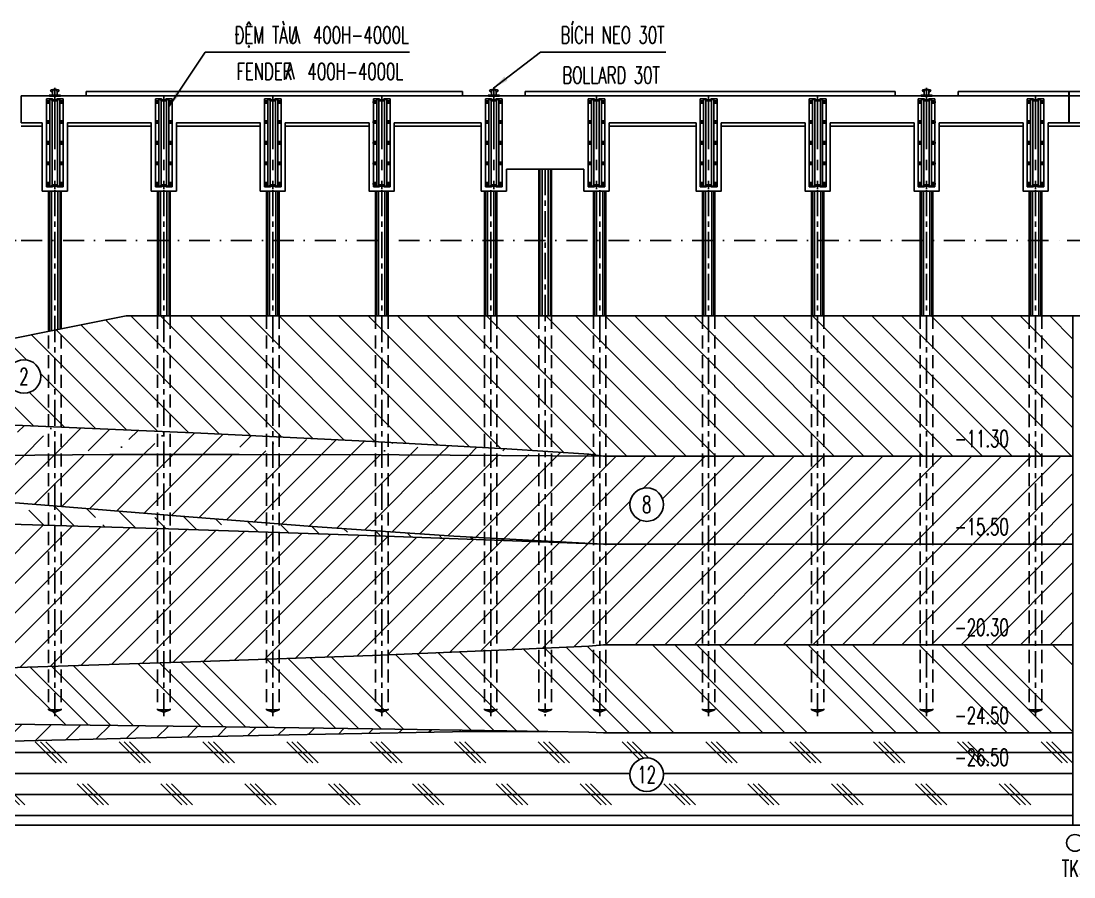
# Model space of a CAD drawing. Extents: x 109700 to 132561, y 54597 to 58712.
# Drawn here: x 116282 to 121306, y 54606 to 58689 of the extents above; entities that cross this region are included whole.
import ezdxf
from ezdxf.enums import TextEntityAlignment as Align

# ---------------------------------------------------------------- set-up
doc = ezdxf.new("R2010")
doc.units = 0
doc.header["$LTSCALE"] = 10
doc.header["$MEASUREMENT"] = 0
for name, pattern in [('CENTER', [2, 1.25, -0.25, 0.25, -0.25]), ('DASHDOT', [1, 0.5, -0.25, 0, -0.25]), ('HIDDEN', [0.375, 0.25, -0.125])]:
    doc.linetypes.add(name, pattern=pattern)
doc.layers.get('0').update_dxf_attribs({"color": 6, "linetype": 'CONTINUOUS'})
for name, color, linetype in [('BORDER', 6, 'CONTINUOUS'), ('Da', 9, 'CONTINUOUS'), ('Dem tau', 45, 'CONTINUOUS'), ('Dia chat', 8, 'CONTINUOUS'), ('Hatch', 8, 'CONTINUOUS'), ('Hatch coc', 7, 'CONTINUOUS'), ('Kich thuoc', 2, 'CONTINUOUS'), ('Lop dat', 171, 'CONTINUOUS'), ('Net tim', 6, 'CONTINUOUS'), ('Text', 4, 'CONTINUOUS'), ('Tim', 8, 'CENTER')]:
    doc.layers.add(name, color=color, linetype=linetype)
doc.styles.add('Chu thuong', font='vnsimple.shx', dxfattribs={"width": 0.75})
doc.styles.add('Kichthuoc', font='romans.shx', dxfattribs={"width": 0.6})
doc.styles.get("Standard").update_dxf_attribs({"font": 'vnsimpleh.shx', "width": 0.7})
doc.linetypes.add('DAT_LINE', pattern='A,0.2,[2,g.shx,S=0.017,R=0,X=-0.017,Y=0],0.22', length=0.42)
doc.dimstyles.new('Le 500', dxfattribs={"dimscale": 500, "dimtxt": 0.2, "dimasz": 0.15, "dimexe": 0.1, "dimexo": 0.2, "dimgap": 0.1, "dimtad": 1, "dimdec": 0, "dimzin": 0, "dimdsep": 46, "dimtxsty": 'Kichthuoc', "dimblk": 'ARCHTICK', "dimcen": 0, "dimdle": 0.1, "dimclrd": 2, "dimclre": 2, "dimclrt": 256, "dimadec": 0, "dimazin": 0, "dimtfac": 1, "dimtdec": 0, "dimtix": 1, "dimtmove": 2, "dimatfit": 3, "dimfxl": 1, "dimtolj": 1, "dimtzin": 0, "dimarcsym": 0})

# ---------------------------------------------------------------- blocks, each defined once
blk = doc.blocks.new('Lamda 400H-3500L (mdung)')
at = {"layer": 'Dem tau'}
for p, q in [((0, 405), (0, -15)), ((27, 405), (0, 405)), ((16, 405), (16, -15)), ((16, 405), (24.5, 399.9)), ((27, 405), (37.7, 399.5)), ((53, 405), (42.3, 399.5)), ((80, 405), (53, 405)), ((64, 405), (55.5, 399.9)), ((64, 405), (64, -15)), ((80, -15), (80, 405)), ((27, 396), (27, -6)), ((53, 395), (27, 395)), ((53, 396), (53, -6)), ((0, -15), (27, -15)), ((27, -15), (0, -15)), ((16, -15), (24.5, -9.9)), ((53, -5), (27, -5)), ((27, -15), (37.7, -9.5)), ((53, -15), (42.3, -9.5)), ((80, -15), (53, -15)), ((53, -15), (80, -15)), ((64, -15), (55.5, -9.9))]:
    blk.add_line(p, q, dxfattribs=at)
for points in [[(12, 384), (12, 396), (0, 396), (0, 384)], [(68, 384), (68, 396), (80, 396), (80, 384)], [(12, 288.5), (12, 300.5), (0, 300.5), (0, 288.5)], [(68, 288.5), (68, 300.5), (80, 300.5), (80, 288.5)], [(12, 189), (12, 201), (0, 201), (0, 189)], [(68, 189), (68, 201), (80, 201), (80, 189)], [(12, 91.2), (12, 103.2), (0, 103.2), (0, 91.2)], [(68, 91.2), (68, 103.2), (80, 103.2), (80, 91.2)], [(12, -6), (12, 6), (0, 6), (0, -6)], [(68, -6), (68, 6), (80, 6), (80, -6)]]:
    blk.add_lwpolyline(points, close=True, dxfattribs=at)
for centre, radius, start, end in [((22.9, 396.1), 4.05, 358.0764, 68.0888), ((40, 404), 5, 242.8611, 297.1389), ((57.1, 396.1), 4.05, 111.9112, 181.9236), ((22.9, -6.1), 4.05, 291.9112, 1.9236), ((40, -14), 5, 62.8611, 117.1389), ((57.1, -6.1), 4.05, 178.0764, 248.0888)]:
    blk.add_arc(centre, radius, start, end, dxfattribs=at)
at = {"layer": 'Dem tau', "extrusion": (0, 0, -1)}
for centre in [(8, 390), (8, 294.5), (8, 195), (8, 97.2), (8, 0)]:
    blk.add_ellipse(centre, major_axis=(0, 4.2), ratio=0.5, dxfattribs=at)
at = {"layer": 'Dem tau'}
for centre in [(72, 390), (72, 294.5), (72, 195), (72, 97.2), (72, 0)]:
    blk.add_ellipse(centre, major_axis=(0, 4.2), ratio=0.5, dxfattribs=at)
at = {"layer": 'Tim', "ltscale": 20}
blk.add_line((40, 414.5), (40, -25.5), dxfattribs=at)
at = {"layer": 'Tim', "ltscale": 5}
for p, q in [((14.2, 390), (-3.3, 390)), ((8, 381.6), (8, 399.3)), ((65.8, 390), (83.3, 390)), ((72, 381.6), (72, 399.3)), ((8, 286.1), (8, 303.8)), ((72, 286.1), (72, 303.8)), ((14.2, 294.5), (-3.3, 294.5)), ((65.8, 294.5), (83.3, 294.5)), ((8, 186.6), (8, 204.3)), ((72, 186.6), (72, 204.3)), ((14.2, 195), (-3.3, 195)), ((65.8, 195), (83.3, 195)), ((8, 88.8), (8, 106.5)), ((72, 88.8), (72, 106.5)), ((14.2, 97.2), (-3.3, 97.2)), ((65.8, 97.2), (83.3, 97.2)), ((8, -8.4), (8, 9.3)), ((72, -8.4), (72, 9.3)), ((14.2, 0), (-3.3, 0)), ((65.8, 0), (83.3, 0))]:
    blk.add_line(p, q, dxfattribs=at)
blk = doc.blocks.new('_ArchTick')
at = {"color": 0, "linetype": 'ByBlock', "const_width": 0.15}
blk.add_lwpolyline([(-0.5, -0.5), (0.5, 0.5)], dxfattribs=at)
blk = doc.blocks.new('Md bich neo 200T')
at = {"layer": 'Net tim'}
blk.add_lwpolyline([(-52, 0), (-55, 6, -0.414214), (-50, 11), (50, 11, -0.414214), (55, 6), (52, 0)], format="xyb", close=True, dxfattribs=at)
for points in [[(-22, 25, 0.085878), (-24, 41, 0.317057), (-31, 46), (-32, 46, -0.869214), (-34, 62, -0.140625), (34, 62, -0.869214), (32, 46), (31, 46, 0.317057), (24, 41, 0.085878), (22, 25)], [(30, 11, -0.414214), (22, 19), (22, 45, 1), (-22, 45), (-22, 19, -0.414214), (-30, 11)]]:
    blk.add_lwpolyline(points, format="xyb", dxfattribs=at)
at = {"layer": 'Tim', "ltscale": 25}
blk.add_line((0, 0), (0, 82), dxfattribs=at)
blk = doc.blocks.new('A$C4AE13D6C')
at = {"layer": 'Net tim', "xscale": 0.5, "yscale": 0.5, "zscale": 0.5}
blk.add_blockref('Md bich neo 200T', (0, -2.75), dxfattribs=at)

msp = doc.modelspace()

# ---------------------------------------------------------------- hatches: boundary and pattern name
at = {"layer": 'Dia chat'}
h = msp.add_hatch(dxfattribs=at)
h.set_pattern_fill('ANSI31', color=256, scale=800, angle=90, style=0)
h.paths.add_polyline_path([(116216.4, 56993.6, -1), (116376.4, 56993.6, -1)], flags=16)
h.paths.add_polyline_path([(116259.1, 56933.6), (116333.8, 56933.6), (116333.8, 57053.6), (116259.1, 57053.6)], flags=8)
h.paths.add_polyline_path([(120723.1, 56637), (121015.6, 56637), (121015.6, 56757), (120723.1, 56757)], flags=24)
h.paths.add_polyline_path([(116783.8, 57283.2), (114471, 56820.3), (115258.9, 56799), (116216.3, 56763.9), (117140.2, 56723.7), (117958.6, 56683.5), (118599.6, 56648.4), (118991.2, 56623.6), (119061.4, 56614.2), (121301.4, 56614.2), (121301.4, 57283.2)])
h = msp.add_hatch(dxfattribs=at)
h.set_pattern_fill('ANSI36', color=256, scale=800, style=0)
h.paths.add_polyline_path([(114665.4, 56701.7, -1), (114825.4, 56701.7, -1)], flags=16)
h.paths.add_polyline_path([(114708.1, 56641.7), (114782.7, 56641.7), (114782.7, 56761.7), (114708.1, 56761.7)], flags=8)
h.paths.add_polyline_path([(114471, 56820.3), (113037, 56533.2), (113531.4, 56533.2), (114393.5, 56565.3), (115077.2, 56589.1), (115647.3, 56605.8), (116168.5, 56616.2), (116705.8, 56621.3), (117323.8, 56622.1), (118087.4, 56619.4), (119061.4, 56614.2), (118991.2, 56623.6), (118599.6, 56648.4), (117958.6, 56683.5), (117140.2, 56723.7), (116216.3, 56763.9), (115258.9, 56799)])
h = msp.add_hatch(dxfattribs=at)
h.set_pattern_fill('ANSI31', color=256, scale=800, style=0)
h.paths.add_polyline_path([(121301.4, 56614.2), (119061.4, 56614.2), (118087.4, 56619.4), (117323.8, 56622.1), (116705.8, 56621.3), (116168.5, 56616.2), (115647.3, 56605.8), (115077.2, 56589.1), (114393.5, 56565.3), (113531.4, 56533.2), (114315.7, 56511), (115040.5, 56475.9), (115722.2, 56431.7), (116377.3, 56381.6), (117022.3, 56329.4), (117673.7, 56278.4), (118347.9, 56232.2), (119061.4, 56194.2), (121301.4, 56194.2)])
h.paths.add_polyline_path([(119347.9, 56382.8, -1), (119187.9, 56382.8, -1)], flags=16)
h.paths.add_polyline_path([(119230.6, 56322.8), (119305.3, 56322.8), (119305.3, 56442.8), (119230.6, 56442.8)], flags=8)
h.paths.add_polyline_path([(120713.1, 56217), (121015.6, 56217), (121015.6, 56337), (120713.1, 56337)], flags=24)
h = msp.add_hatch(dxfattribs=at)
h.set_pattern_fill('ANSI33', color=256, scale=800, angle=90, style=0)
h.paths.add_polyline_path([(114665.4, 56394.5, -1), (114825.4, 56394.5, -1)], flags=16)
h.paths.add_polyline_path([(114708.1, 56334.5), (114782.7, 56334.5), (114782.7, 56454.5), (114708.1, 56454.5)], flags=8)
h.paths.add_polyline_path([(112808.5, 56343.6), (112996.7, 56406.4), (112958.8, 56520.3), (112770.5, 56457.5)], flags=24)
h.paths.add_polyline_path([(113037, 56533.2), (112202.1, 56366.1), (111923.5, 56273.2), (113531.4, 56273.2), (114196.3, 56288.8), (114739.1, 56299), (115224.6, 56302.8), (115717.7, 56299.4), (116283.1, 56287.7), (116985.7, 56266.9), (117890.2, 56236.1), (119061.4, 56194.2), (118347.9, 56232.2), (117673.7, 56278.4), (117022.3, 56329.4), (116377.3, 56381.6), (115722.2, 56431.7), (115040.5, 56475.9), (114315.7, 56511), (113531.4, 56533.2)])
h = msp.add_hatch(dxfattribs=at)
h.set_pattern_fill('ANSI34', color=256, scale=600, angle=90, style=0)
h.paths.add_polyline_path([(121301.4, 55714.2), (119061.4, 55714.2), (118991.2, 55707.3), (118599.6, 55689.1), (117958.6, 55663.3), (117140.2, 55633.7), (116216.3, 55604.2), (115258.9, 55578.4), (114340, 55560.1), (113531.4, 55553.2), (111291.4, 55553.2), (111291.4, 55353.2), (113531.4, 55353.2), (114340, 55350.7), (115258.9, 55344), (116216.3, 55334.6), (117140.2, 55323.7), (117958.6, 55312.9), (118599.6, 55303.4), (118991.2, 55296.8), (119061.4, 55294.2), (121301.4, 55294.2)])
h.paths.add_polyline_path([(114665.4, 55454.6, -1), (114825.4, 55454.6, -1)], flags=16)
h.paths.add_polyline_path([(114688.2, 55394.6), (114802.5, 55394.6), (114802.5, 55514.6), (114688.2, 55514.6)], flags=24)
h.paths.add_polyline_path([(120703.2, 55317), (121015.6, 55317), (121015.6, 55437), (120703.2, 55437)], flags=24)
at = {"layer": 'Hatch'}
h = msp.add_hatch(dxfattribs=at)
h.set_pattern_fill('ANSI31', color=256, scale=800, style=0)
h.paths.add_polyline_path([(121301.4, 56194.2), (119061.4, 56194.2), (117890.2, 56236.1), (116985.7, 56266.9), (116283.1, 56287.7), (115717.7, 56299.4), (115224.6, 56302.8), (114739.1, 56299), (114196.3, 56288.8), (113531.4, 56273.2), (111923.5, 56273.2), (111291.4, 56062.5), (111291.4, 55553.2), (113531.4, 55553.2), (114340, 55560.1), (115258.9, 55578.4), (116216.3, 55604.2), (117140.2, 55633.7), (117958.6, 55663.3), (118599.6, 55689.1), (118991.2, 55707.3), (119061.4, 55714.2), (121301.4, 55714.2)])
h.paths.add_polyline_path([(114665.4, 55922.1, -1), (114825.4, 55922.1, -1)], flags=16)
h.paths.add_polyline_path([(114709.3, 55862.1), (114781.5, 55862.1), (114781.5, 55982.1), (114709.3, 55982.1)], flags=8)
h.paths.add_polyline_path([(120703.2, 55737), (121015.6, 55737), (121015.6, 55857), (120703.2, 55857)], flags=24)
h = msp.add_hatch(dxfattribs=at)
h.set_pattern_fill('CORK', color=256, scale=800, angle=45, style=0)
h.set_pattern_definition([(45, (0, -7e-12), (-70.71068, 70.71068), []), (180, (70.7, -7e-12), (-6e-14, -282.8427), [141.42136, -141.42136]), (180, (88.4, 17.68), (-6e-14, -282.8427), [141.42136, -141.42136]), (180, (106.07, 35.36), (-6e-14, -282.8427), [141.42136, -141.42136])])
h.paths.add_polyline_path([(112996, 55236.9, -1), (113156, 55236.9, -1)], flags=16)
h.paths.add_polyline_path([(111187.2, 55279.2), (111137.9, 54983.3), (111049.1, 54998.1), (111098.4, 55294)], flags=16)
h.paths.add_polyline_path([(110782.7, 55122.1), (110806.2, 55263.1), (110909.8, 55245.8), (110886.3, 55104.8)], flags=24)
h.paths.add_polyline_path([(111939.7, 55185.3), (111963.2, 55044.2), (111859.6, 55027), (111836.1, 55168)], flags=24)
h.paths.add_polyline_path([(113184.6, 55121.7), (113208.1, 55262.8), (113311.7, 55245.5), (113288.2, 55104.5)], flags=24)
h.paths.add_polyline_path([(114345.6, 55186.2), (114369.1, 55045.2), (114265.5, 55027.9), (114242, 55169)], flags=24)
h.paths.add_polyline_path([(113030, 55176.9), (113122, 55176.9), (113122, 55296.9), (113030, 55296.9)], flags=8)
h.paths.add_polyline_path([(111291.4, 55353.2), (111291.4, 54853.1), (111726, 54853.1), (113475.5, 55065.2), (113513.2, 55291.5), (113572.4, 55281.7), (113537.6, 55072.7), (114176, 55150.1), (114698.7, 55186), (115158.8, 55213.3), (115615.7, 55234.4), (116128.8, 55251.7), (116757.6, 55267.3), (117561.4, 55283.8), (118599.6, 55303.4), (117958.6, 55312.9), (117140.2, 55323.7), (116216.3, 55334.6), (115258.9, 55344), (114340, 55350.7), (113531.4, 55353.2)])
h.paths.add_polyline_path([(111271.4, 54853.1), (111271.4, 55353.2), (109755.2, 55353.2), (109755.2, 54853.1)])
h = msp.add_hatch(dxfattribs=at)
h.set_pattern_fill('CORK', color=256, scale=800, style=0)
h.set_pattern_definition([(0, (0, -7e-12), (0, 100), []), (135, (50, -50), (-200, -200), [141.42136, -141.42136]), (135, (75, -50), (-200, -200), [141.42136, -141.42136]), (135, (100, -50), (-200, -200), [141.42136, -141.42136])])
h.paths.add_polyline_path([(121301.4, 55294.2), (119061.4, 55294.2), (118991.2, 55296.8), (118599.6, 55303.4), (117561.4, 55283.8), (116757.6, 55267.3), (116128.8, 55251.7), (115615.7, 55234.4), (115158.8, 55213.3), (114698.7, 55186), (114519.3, 55173.7), (114548.9, 54995.6), (114489.8, 54985.7), (114459.1, 55169.5), (114176, 55150.1), (113537.6, 55072.7), (113523.1, 54985.7), (113463.9, 54995.6), (113475.5, 55065.2), (111726, 54853.1), (121301.4, 54853.1)])
h.paths.add_polyline_path([(119187.9, 55094.3, -1), (119347.9, 55094.3, -1)], flags=16)
h.paths.add_polyline_path([(114345.6, 55186.2), (114369.1, 55045.2), (114265.5, 55027.9), (114242, 55169)], flags=25)
h.paths.add_polyline_path([(119210.8, 55034.3), (119325.1, 55034.3), (119325.1, 55154.3), (119210.8, 55154.3)], flags=24)
h.paths.add_polyline_path([(120703.2, 55117), (121015.6, 55117), (121015.6, 55237), (120703.2, 55237)], flags=24)

# ---------------------------------------------------------------- linework, layer by layer
for p, q in [((116283.4, 58333.2), (131283.4, 58333.2)), ((116283.4, 58203.2), (116283.4, 58333.2)), ((116593.4, 58333.2), (116593.4, 58353.2)), ((118388.4, 58353.2), (116593.4, 58353.2)), ((118388.4, 58333.2), (118388.4, 58353.2)), ((118688.4, 58333.2), (118688.4, 58353.2)), ((120453.4, 58353.2), (118688.4, 58353.2)), ((120453.4, 58333.2), (120453.4, 58353.2)), ((120753.4, 58333.2), (120753.4, 58353.2)), ((122333.4, 58353.2), (120753.4, 58353.2)), ((121282.4, 58203.2), (121282.4, 58353.2)), ((121284.4, 58203.2), (121284.4, 58353.2)), ((116283.4, 58203.2), (116383.4, 58203.2)), ((118478.4, 57983.2), (118478.4, 58203.2)), ((120143.4, 58203.2), (120543.4, 58203.2)), ((120663.4, 58203.2), (121063.4, 58203.2)), ((121183.4, 58203.2), (121383.4, 58203.2)), ((118598.4, 57878.2), (118598.4, 57983.2)), ((118598.4, 57983.2), (118968.4, 57983.2)), ((118753.4, 57983.2), (118753.4, 57283.2)), ((118813.4, 57983.2), (118813.4, 57283.2)), ((118968.4, 57878.2), (118968.4, 57983.2)), ((116413.4, 57878.2), (116413.4, 57209.1)), ((116473.4, 57878.2), (116473.4, 57221.1)), ((116933.4, 57878.2), (116933.4, 57283.2)), ((116993.4, 57878.2), (116993.4, 57283.2)), ((117453.4, 57878.2), (117453.4, 57283.2)), ((117513.4, 57878.2), (117513.4, 57283.2)), ((117973.4, 57878.2), (117973.4, 57283.2)), ((118033.4, 57878.2), (118033.4, 57283.2)), ((118493.4, 57878.2), (118493.4, 57283.2)), ((118553.4, 57878.2), (118553.4, 57283.2)), ((119013.4, 57878.2), (119013.4, 57283.2)), ((119073.4, 57878.2), (119073.4, 57283.2)), ((119533.4, 57878.2), (119533.4, 57283.2)), ((119593.4, 57878.2), (119593.4, 57283.2)), ((120053.4, 57878.2), (120053.4, 57283.2)), ((120113.4, 57878.2), (120113.4, 57283.2)), ((120573.4, 57878.2), (120573.4, 57283.2)), ((120633.4, 57878.2), (120633.4, 57283.2)), ((121093.4, 57878.2), (121093.4, 57283.2)), ((121153.4, 57878.2), (121153.4, 57283.2))]:
    msp.add_line(p, q)
at = {"linetype": 'HIDDEN', "ltscale": 25}
for p, q in [((116413.4, 57283.2), (116413.4, 55403.2)), ((116473.4, 57283.2), (116473.4, 55403.2)), ((116933.4, 57283.2), (116933.4, 55403.2)), ((116993.4, 57283.2), (116993.4, 55403.2)), ((117453.4, 57283.2), (117453.4, 55403.2)), ((117513.4, 57283.2), (117513.4, 55403.2)), ((117973.4, 57283.2), (117973.4, 55403.2)), ((118033.4, 57283.2), (118033.4, 55403.2)), ((118493.4, 57283.2), (118493.4, 55403.2)), ((118553.4, 57283.2), (118553.4, 55403.2)), ((118753.4, 57283.2), (118753.4, 55403.2)), ((118813.4, 57283.2), (118813.4, 55403.2)), ((119013.4, 57283.2), (119013.4, 55403.2)), ((119073.4, 57283.2), (119073.4, 55403.2)), ((119533.4, 57283.2), (119533.4, 55403.2)), ((119593.4, 57283.2), (119593.4, 55403.2)), ((120053.4, 57283.2), (120053.4, 55403.2)), ((120113.4, 57283.2), (120113.4, 55403.2)), ((120573.4, 57283.2), (120573.4, 55403.2)), ((120633.4, 57283.2), (120633.4, 55403.2)), ((121093.4, 57283.2), (121093.4, 55403.2)), ((121153.4, 57283.2), (121153.4, 55403.2)), ((116442.7, 55393.5), (116442.7, 55403.2)), ((116444.2, 55393.5), (116442.7, 55393.5)), ((116444.2, 55393.5), (116444.2, 55403.2)), ((116962.7, 55393.5), (116962.7, 55403.2)), ((116964.2, 55393.5), (116962.7, 55393.5)), ((116964.2, 55393.5), (116964.2, 55403.2)), ((117482.7, 55393.5), (117482.7, 55403.2)), ((117484.2, 55393.5), (117482.7, 55393.5)), ((117484.2, 55393.5), (117484.2, 55403.2)), ((118002.7, 55393.5), (118002.7, 55403.2)), ((118004.2, 55393.5), (118002.7, 55393.5)), ((118004.2, 55393.5), (118004.2, 55403.2)), ((118522.7, 55393.5), (118522.7, 55403.2)), ((118524.2, 55393.5), (118522.7, 55393.5)), ((118524.2, 55393.5), (118524.2, 55403.2)), ((118782.7, 55393.5), (118782.7, 55403.2)), ((118784.2, 55393.5), (118782.7, 55393.5)), ((118784.2, 55393.5), (118784.2, 55403.2)), ((119042.7, 55393.5), (119042.7, 55403.2)), ((119044.2, 55393.5), (119042.7, 55393.5)), ((119044.2, 55393.5), (119044.2, 55403.2)), ((119562.7, 55393.5), (119562.7, 55403.2)), ((119564.2, 55393.5), (119562.7, 55393.5)), ((119564.2, 55393.5), (119564.2, 55403.2)), ((120082.7, 55393.5), (120082.7, 55403.2)), ((120084.2, 55393.5), (120082.7, 55393.5)), ((120084.2, 55393.5), (120084.2, 55403.2)), ((120602.7, 55393.5), (120602.7, 55403.2)), ((120604.2, 55393.5), (120602.7, 55393.5)), ((120604.2, 55393.5), (120604.2, 55403.2)), ((121122.7, 55393.5), (121122.7, 55403.2)), ((121124.2, 55393.5), (121122.7, 55393.5)), ((121124.2, 55393.5), (121124.2, 55403.2))]:
    msp.add_line(p, q, dxfattribs=at)
for points in [[(116593.4, 58333.2), (116338.4, 58333.2)], [(118688.4, 58333.2), (118388.4, 58333.2)], [(120753.4, 58333.2), (120453.4, 58333.2)], [(118478.4, 58203.2), (118063.4, 58203.2), (118063.4, 57878.2), (117943.4, 57878.2), (117943.4, 58203.2), (117543.4, 58203.2), (117543.4, 57878.2), (117423.4, 57878.2), (117423.4, 58203.2), (117023.4, 58203.2), (117023.4, 57878.2), (116903.4, 57878.2), (116903.4, 58203.2), (116503.4, 58203.2), (116503.4, 57878.2), (116383.4, 57878.2), (116383.4, 58203.2)], [(118968.4, 57878.2), (119088.4, 57878.2), (119088.4, 58203.2)], [(120143.4, 58203.2), (120143.4, 57878.2), (120023.4, 57878.2), (120023.4, 58203.2), (119623.4, 58203.2), (119623.4, 57878.2), (119503.4, 57878.2), (119503.4, 58203.2), (119088.4, 58203.2)], [(120543.4, 58203.2), (120543.4, 57878.2), (120663.4, 57878.2), (120663.4, 58203.2)], [(121063.4, 58203.2), (121063.4, 57878.2), (121183.4, 57878.2), (121183.4, 58203.2)], [(118478.4, 57983.2), (118478.4, 57878.2), (118598.4, 57878.2)]]:
    msp.add_lwpolyline(points)
for points in [[(116413.4, 55403.2), (116473.4, 55403.2), (116443.4, 55393.2), (116413.4, 55403.2)], [(116933.4, 55403.2), (116993.4, 55403.2), (116963.4, 55393.2), (116933.4, 55403.2)], [(117453.4, 55403.2), (117513.4, 55403.2), (117483.4, 55393.2), (117453.4, 55403.2)], [(117973.4, 55403.2), (118033.4, 55403.2), (118003.4, 55393.2), (117973.4, 55403.2)], [(118493.4, 55403.2), (118553.4, 55403.2), (118523.4, 55393.2), (118493.4, 55403.2)], [(118753.4, 55403.2), (118813.4, 55403.2), (118783.4, 55393.2), (118753.4, 55403.2)], [(119013.4, 55403.2), (119073.4, 55403.2), (119043.4, 55393.2), (119013.4, 55403.2)], [(119533.4, 55403.2), (119593.4, 55403.2), (119563.4, 55393.2), (119533.4, 55403.2)], [(120053.4, 55403.2), (120113.4, 55403.2), (120083.4, 55393.2), (120053.4, 55403.2)], [(120573.4, 55403.2), (120633.4, 55403.2), (120603.4, 55393.2), (120573.4, 55403.2)], [(121093.4, 55403.2), (121153.4, 55403.2), (121123.4, 55393.2), (121093.4, 55403.2)]]:
    msp.add_lwpolyline(points, dxfattribs=at)
at = {"layer": 'BORDER'}
for p, q in [((116757.6, 55267.3), (116128.8, 55251.7)), ((117561.4, 55283.8), (116757.6, 55267.3)), ((118599.6, 55303.4), (117561.4, 55283.8)), ((132561.1, 54853.1), (109755.2, 54853.1))]:
    msp.add_line(p, q, dxfattribs=at)
for points in [[(116168.5, 56616.2), (116705.8, 56621.3), (117323.8, 56622.1), (118087.4, 56619.4), (119061.4, 56614.2), (118991.2, 56623.6), (118599.6, 56648.4), (117958.6, 56683.5), (117140.2, 56723.7), (116216.3, 56763.9)], [(119061.4, 56614.2), (121301.4, 56614.2)], [(115717.7, 56299.4), (116283.1, 56287.7), (116985.7, 56266.9), (117890.2, 56236.1), (119061.4, 56194.2), (118347.9, 56232.2), (117673.7, 56278.4), (117022.3, 56329.4), (116377.3, 56381.6), (115722.2, 56431.7)], [(119061.4, 56194.2), (121301.4, 56194.2)], [(121301.4, 55714.2), (119061.4, 55714.2), (118991.2, 55707.3), (118599.6, 55689.1), (117958.6, 55663.3), (117140.2, 55633.7), (116216.3, 55604.2), (115258.9, 55578.4), (114340, 55560.1), (113531.4, 55553.2), (111291.4, 55553.2)], [(121301.4, 55294.2), (119061.4, 55294.2), (118991.2, 55296.8), (118599.6, 55303.4), (117958.6, 55312.9), (117140.2, 55323.7), (116216.3, 55334.6), (115258.9, 55344), (114340, 55350.7), (113531.4, 55353.2), (111291.4, 55353.2)]]:
    msp.add_lwpolyline(points, dxfattribs=at)
at = {"layer": 'Dia chat', "color": 8, "linetype": 'DAT_LINE', "ltscale": 100}
msp.add_line((116783.8, 57283.2), (132561.1, 57283.2), dxfattribs=at)
at = {"layer": 'Dia chat'}
msp.add_line((121301.4, 57283.2), (121301.4, 54853.1), dxfattribs=at)
at = {"layer": 'Dia chat', "color": 8, "linetype": 'DAT_LINE', "ltscale": 100}
msp.add_lwpolyline([(109755.2, 56183.2), (111288.5, 56183.2), (116783.8, 57283.2)], dxfattribs=at)
at = {"layer": 'Hatch'}
for p, q in [((116283.4, 58188.2), (116383.4, 58188.2)), ((116503.4, 58188.2), (116903.4, 58188.2)), ((117023.4, 58188.2), (117423.4, 58188.2)), ((117543.4, 58188.2), (117943.4, 58188.2)), ((118063.4, 58188.2), (118478.4, 58188.2)), ((119088.4, 58188.2), (119503.4, 58188.2)), ((119623.4, 58188.2), (120023.4, 58188.2)), ((120143.4, 58188.2), (120543.4, 58188.2)), ((120663.4, 58188.2), (121063.4, 58188.2)), ((121183.4, 58188.2), (121383.4, 58188.2))]:
    msp.add_line(p, q, dxfattribs=at)
at = {"layer": 'Hatch coc'}
for p, q in [((118758.4, 57283.2), (118758.4, 57978.2)), ((118768.4, 57283.2), (118768.4, 57978.2)), ((118798.4, 57283.2), (118798.4, 57978.2)), ((118808.4, 57283.2), (118808.4, 57978.2)), ((116418.4, 57210.1), (116418.4, 57878.2)), ((116428.4, 57212.1), (116428.4, 57878.2)), ((116458.4, 57218.1), (116458.4, 57878.2)), ((116468.4, 57220.1), (116468.4, 57878.2)), ((116938.4, 57283.2), (116938.4, 57878.2)), ((116948.4, 57283.2), (116948.4, 57878.2)), ((116978.4, 57283.2), (116978.4, 57878.2)), ((116988.4, 57283.2), (116988.4, 57878.2)), ((117458.4, 57283.2), (117458.4, 57878.2)), ((117468.4, 57283.2), (117468.4, 57878.2)), ((117498.4, 57283.2), (117498.4, 57878.2)), ((117508.4, 57283.2), (117508.4, 57878.2)), ((117978.4, 57283.2), (117978.4, 57878.2)), ((117988.4, 57283.2), (117988.4, 57878.2)), ((118018.4, 57283.2), (118018.4, 57878.2)), ((118028.4, 57283.2), (118028.4, 57878.2)), ((118498.4, 57283.2), (118498.4, 57878.2)), ((118508.4, 57283.2), (118508.4, 57878.2)), ((118538.4, 57283.2), (118538.4, 57878.2)), ((118548.4, 57283.2), (118548.4, 57878.2)), ((119018.4, 57283.2), (119018.4, 57878.2)), ((119028.4, 57283.2), (119028.4, 57878.2)), ((119058.4, 57283.2), (119058.4, 57878.2)), ((119068.4, 57283.2), (119068.4, 57878.2)), ((119538.4, 57283.2), (119538.4, 57878.2)), ((119548.4, 57283.2), (119548.4, 57878.2)), ((119578.4, 57283.2), (119578.4, 57878.2)), ((119588.4, 57283.2), (119588.4, 57878.2)), ((120058.4, 57283.2), (120058.4, 57878.2)), ((120068.4, 57283.2), (120068.4, 57878.2)), ((120098.4, 57283.2), (120098.4, 57878.2)), ((120108.4, 57283.2), (120108.4, 57878.2)), ((120578.4, 57283.2), (120578.4, 57878.2)), ((120588.4, 57283.2), (120588.4, 57878.2)), ((120618.4, 57283.2), (120618.4, 57878.2)), ((120628.4, 57283.2), (120628.4, 57878.2)), ((121098.4, 57283.2), (121098.4, 57878.2)), ((121108.4, 57283.2), (121108.4, 57878.2)), ((121138.4, 57283.2), (121138.4, 57878.2)), ((121148.4, 57283.2), (121148.4, 57878.2))]:
    msp.add_line(p, q, dxfattribs=at)
at = {"layer": 'Kich thuoc'}
for centre, radius in [((116296.4, 56993.6), 80), ((119267.9, 56382.8), 80), ((119267.9, 55094.3), 80), ((121311.4, 54768.8), 40)]:
    msp.add_circle(centre, radius, dxfattribs=at)
at = {"layer": 'Lop dat', "linetype": 'DASHDOT', "ltscale": 20}
msp.add_line((109755.2, 57669.2), (116283.4, 57642.2), dxfattribs=at)
msp.add_lwpolyline([(116283.4, 57642.2), (121273.4, 57642.2), (121293.4, 57642.2), (126273.4, 57642.2), (126293.4, 57642.2), (131273.4, 57642.2), (131293.4, 57642.2), (132561.1, 57642.2)], dxfattribs=at)
at = {"layer": 'Text'}
msp.add_line((121301.4, 57283.2), (121321.4, 57283.2), dxfattribs=at)
at = {"layer": 'Tim', "ltscale": 10}
for p, q in [((118783.4, 57983.2), (118783.4, 55373.2)), ((116443.4, 57883.2), (116443.4, 55373.2)), ((116963.4, 57883.2), (116963.4, 55373.2)), ((117483.4, 57883.2), (117483.4, 55373.2)), ((118003.4, 57883.2), (118003.4, 55373.2)), ((118523.4, 57883.2), (118523.4, 55373.2)), ((119043.4, 57883.2), (119043.4, 55373.2)), ((119563.4, 57883.2), (119563.4, 55373.2)), ((120083.4, 57883.2), (120083.4, 55373.2)), ((120603.4, 57883.2), (120603.4, 55373.2)), ((121123.4, 57883.2), (121123.4, 55373.2))]:
    msp.add_line(p, q, dxfattribs=at)

# ---------------------------------------------------------------- block references
at = {"layer": 'Da'}
for p in [(116443.4, 58333.2), (118538.4, 58333.2), (120603.4, 58333.2)]:
    msp.add_blockref('A$C4AE13D6C', p, dxfattribs=at)
at = {"layer": 'Dem tau'}
for p in [(116403.4, 57913.2), (116923.4, 57913.2), (117443.4, 57913.2), (117963.4, 57913.2), (118498.4, 57913.2), (118988.4, 57913.2), (119523.4, 57913.2), (120043.4, 57913.2), (120563.4, 57913.2), (121083.4, 57913.2)]:
    msp.add_blockref('Lamda 400H-3500L (mdung)', p, dxfattribs=at)

# ---------------------------------------------------------------- texts
at = {"layer": 'Text', "width": 0.65}
for s, p in [('®Öm tµu  400h-4000l', (118132.7, 58582.8)), ('bÝch neo 30t', (119353.4, 58582.8)), ('fender  400h-4000l', (118106.2, 58408.7)), ('bollard 30t', (119331, 58391.7)), ('-11.30', (120995.6, 56657)), ('-15.50', (120995.6, 56237)), ('-20.30', (120995.6, 55757)), ('-24.50', (120995.6, 55337)), ('-26.50', (120995.6, 55137))]:
    msp.add_text(s, height=80, dxfattribs=at).set_placement(p, align=Align.RIGHT)
at = {"layer": 'Text', "ltscale": 2, "style": 'Chu thuong', "width": 0.75}
for p in [(117615.4, 58582.8), (117588.9, 58412.5)]:
    msp.add_text('V', height=80, rotation=180, dxfattribs=at).set_placement(p, align=Align.TOP_LEFT)
at = {"layer": 'Text', "width": 0.65}
for s, p in [('2', (116296.4, 56993.6)), ('8', (119267.9, 56382.8)), ('12', (119267.9, 55094.3)), ('tk5', (121311.4, 54646.3))]:
    msp.add_text(s, height=80, dxfattribs=at).set_placement(p, align=Align.MIDDLE_CENTER)

# ---------------------------------------------------------------- leaders
at = {"layer": 'Kich thuoc'}
for points in [[(116989.9, 58283.2), (117161, 58540.5), (118136.3, 58540.5)], [(118536.4, 58369.7), (118761.5, 58540.5), (119359.8, 58540.5)]]:
    msp.add_leader(points, dimstyle='Le 500', override={"dimtad": 0, "dimclrd": 256}, dxfattribs=at)

doc.saveas('drawing.dxf')
